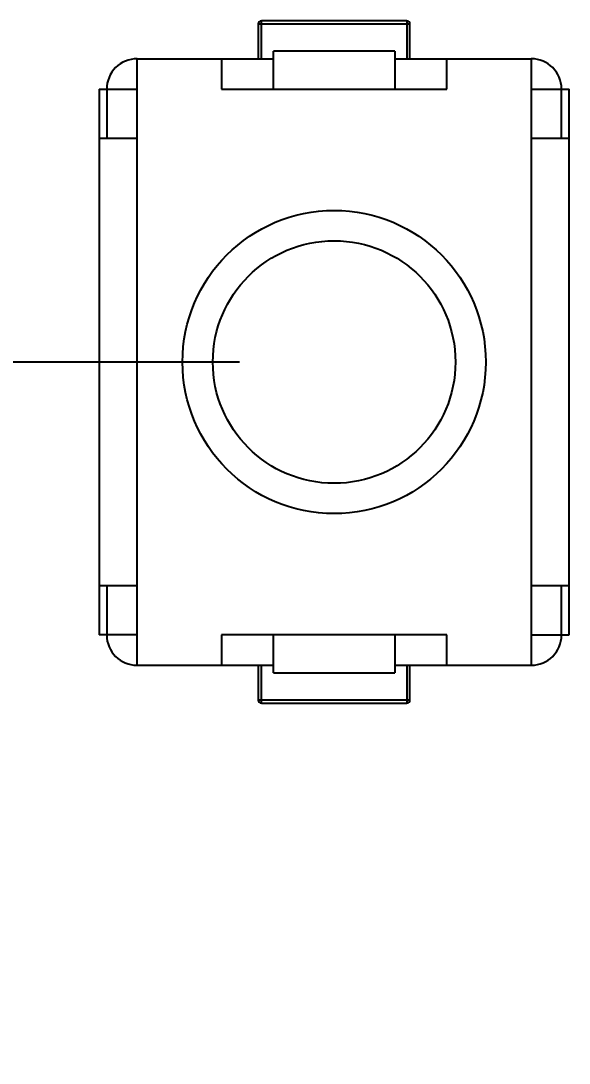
# Model space of a CAD drawing. Header units: millimetres. Extents: x 563 to 681, y 173 to 284.
# Drawn here: x 622.52 to 626.14, y 253.74 to 260.62 of the extents above; entities that cross this region are included whole.
import ezdxf

# ---------------------------------------------------------------- set-up
doc = ezdxf.new("R2010")
doc.units = ezdxf.units.MM
doc.header["$LTSCALE"] = 30.734
doc.header["$PDMODE"] = 3
doc.header["$PDSIZE"] = 0.3125
doc.layers.get('0').update_dxf_attribs({"linetype": 'CONTINUOUS'})
doc.layers.get('Defpoints').update_dxf_attribs({"linetype": 'CONTINUOUS'})
doc.layers.add('dim', color=6, linetype='CONTINUOUS', lineweight=9)
doc.styles.add('Verdana', font='verdana.ttf', dxfattribs={"height": 2.5})
doc.dimstyles.new('aaaaaaaa 3.0', dxfattribs={"dimtxt": 2.5, "dimasz": 1.5, "dimexe": 1.25, "dimexo": 0.625, "dimtad": 1, "dimdec": 1, "dimzin": 9, "dimdsep": 46, "dimtxsty": 'Verdana', "dimcen": 0, "dimazin": 0, "dimtfac": 1, "dimtofl": 0, "dimtmove": 0, "dimatfit": 3, "dimfxl": 1, "dimlwd": 25, "dimlwe": 25, "dimarcsym": 0})

# ---------------------------------------------------------------- blocks, each defined once
blk = doc.blocks.new('*D31')
at = {"layer": 'Defpoints', "color": 0}
for p in [(624.5854, 258.3689), (605.9773, 251.2628), (624.5854, 251.2628)]:
    blk.add_point(p, dxfattribs=at)
at = {"layer": 'dim', "color": 0, "lineweight": 25}
for p, q in [((623.9604, 258.3689), (604.7273, 258.3689)), ((605.9773, 256.8689), (605.9773, 252.7628)), ((623.9604, 251.2628), (604.7273, 251.2628))]:
    blk.add_line(p, q, dxfattribs=at)
at = {"layer": 'dim', "color": 0}
for points in [[(606.2273, 256.8689), (605.7273, 256.8689), (605.9773, 258.3689)], [(605.7273, 252.7628), (606.2273, 252.7628), (605.9773, 251.2628)]]:
    blk.add_solid(points, dxfattribs=at)
at = {"layer": 'dim', "color": 0, "insert": (604.0981, 254.8158), "char_height": 2.5, "attachment_point": 5, "rotation": 90, "style": 'Verdana'}
blk.add_mtext('7.1', dxfattribs=at)

msp = doc.modelspace()

# ---------------------------------------------------------------- linework, layer by layer
at = {"linetype": 'Continuous'}
for p, q in [((624.0854, 260.5989), (624.0854, 260.3689)), ((624.0854, 260.5989), (625.0854, 260.5989)), ((624.1054, 260.3689), (624.1054, 260.6189)), ((625.0654, 260.6189), (624.1054, 260.6189)), ((625.0654, 260.6189), (625.0654, 260.3689)), ((625.0854, 260.3689), (625.0854, 260.5989)), ((624.1854, 260.1689), (624.1854, 260.4189)), ((624.9854, 260.4189), (624.1854, 260.4189)), ((624.9854, 260.4189), (624.9854, 260.1689)), ((623.2854, 256.3689), (623.2854, 260.3689)), ((623.2854, 260.3689), (624.1854, 260.3689)), ((623.8418, 260.3689), (623.8418, 260.1689)), ((624.9854, 260.3689), (625.8854, 260.3689)), ((625.329, 260.1689), (625.329, 260.3689)), ((625.8854, 260.3689), (625.8854, 256.3689)), ((623.0354, 260.1689), (623.0354, 256.5689)), ((623.0354, 260.1689), (623.2854, 260.1689)), ((623.0854, 260.1689), (623.0854, 259.8459)), ((623.8418, 260.1689), (625.329, 260.1689)), ((625.8854, 260.1689), (626.1354, 260.1689)), ((626.0854, 259.8459), (626.0854, 260.1689)), ((626.1354, 256.5689), (626.1354, 260.1689)), ((623.0354, 259.8459), (623.2854, 259.8459)), ((623.0367, 259.8459), (623.0367, 256.892)), ((625.8854, 259.8459), (626.1354, 259.8459)), ((623.2854, 256.892), (623.0354, 256.892)), ((623.0854, 256.892), (623.0854, 256.5689)), ((626.1354, 256.892), (625.8854, 256.892)), ((626.0854, 256.5689), (626.0854, 256.892)), ((623.2854, 256.5689), (623.0354, 256.5689)), ((623.8418, 256.5689), (623.8418, 256.3689)), ((625.329, 256.5689), (623.8418, 256.5689)), ((624.1854, 256.3189), (624.1854, 256.5689)), ((624.9854, 256.5689), (624.9854, 256.3189)), ((625.329, 256.3689), (625.329, 256.5689)), ((625.8854, 256.5689), (626.1354, 256.5689)), ((623.2854, 256.3689), (624.1854, 256.3689)), ((624.0854, 256.3689), (624.0854, 256.1389)), ((624.1054, 256.1189), (624.1054, 256.3689)), ((624.9854, 256.3689), (625.8854, 256.3689)), ((625.0654, 256.3689), (625.0654, 256.1189)), ((625.0854, 256.1389), (625.0854, 256.3689)), ((624.1854, 256.3189), (624.9854, 256.3189)), ((625.0854, 256.1389), (624.0854, 256.1389)), ((624.1054, 256.1189), (625.0654, 256.1189))]:
    msp.add_line(p, q, dxfattribs=at)
for radius in [1, 0.8]:
    msp.add_circle((624.5854, 258.3689), radius, dxfattribs=at)
for centre, radius, start, end in [((624.1054, 260.5989), 0.02, 90.00001, 180.00001), ((625.0654, 260.5989), 0.02, 0.00001, 90.00001), ((623.2854, 260.1689), 0.2, 90.00001, 180.00001), ((625.8854, 260.1689), 0.2, 0.00001, 90.00001), ((623.2854, 256.5689), 0.2, 180.00001, 270.00001), ((625.8854, 256.5689), 0.2, 270.00001, 0.00001), ((624.1054, 256.1389), 0.02, 180.00001, 270.00001), ((625.0654, 256.1389), 0.02, 270.00001, 0.00001)]:
    msp.add_arc(centre, radius, start, end, dxfattribs=at)

# ---------------------------------------------------------------- dimensions: what is measured, and where the dimension line sits
at = {"layer": 'dim'}
dim = msp.add_linear_dim(base=(605.9773, 251.2628), p1=(624.5854, 258.3689), p2=(624.5854, 251.2628), angle=90, dimstyle='aaaaaaaa 3.0', dxfattribs=at)
dim.commit()
dim.dimension.update_dxf_attribs({"geometry": '*D31', "text_midpoint": (604.0981, 254.8158)})

doc.saveas('drawing.dxf')
